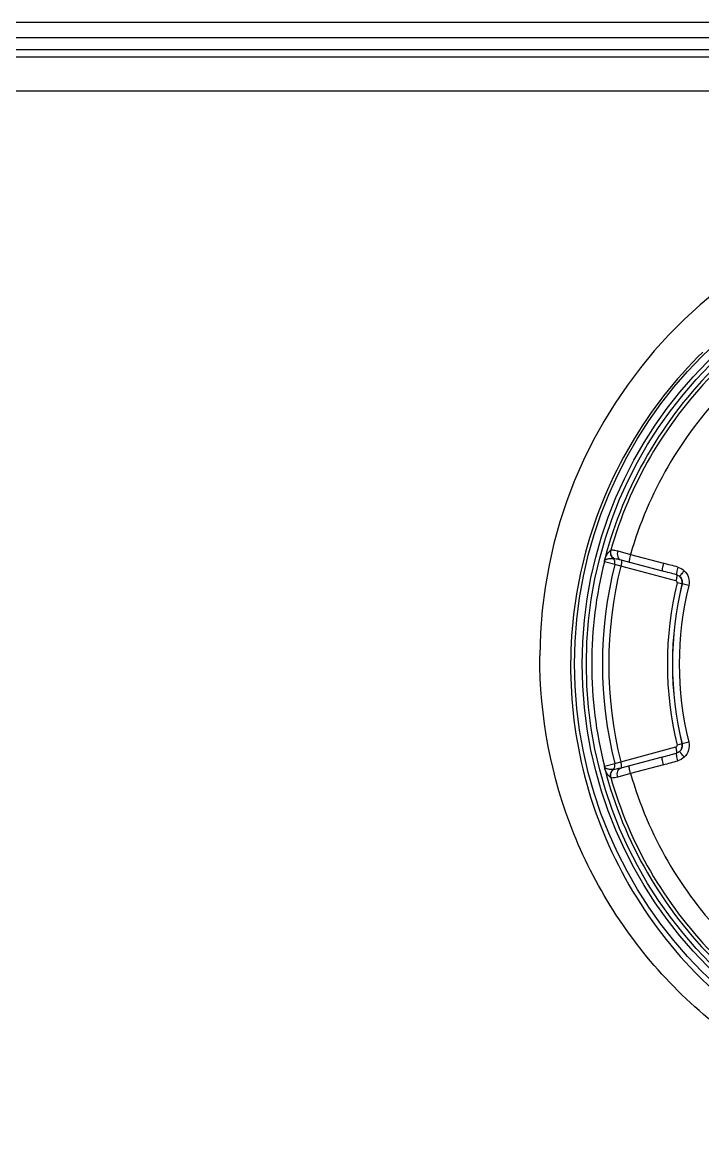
# Model space of a CAD drawing. Header units: millimetres. Extents: x -1319 to 3519, y -1539 to 2345.
# Drawn here: x 554.5 to 598.7, y -152.8 to -80.9 of the extents above; entities that cross this region are included whole.
import ezdxf

# ---------------------------------------------------------------- set-up
doc = ezdxf.new("R2010")
doc.units = ezdxf.units.MM
doc.header["$LTSCALE"] = 65.395
doc.layers.get('0').update_dxf_attribs({"linetype": 'CONTINUOUS'})

msp = doc.modelspace()

# ---------------------------------------------------------------- linework, layer by layer
at = {"linetype": 'Continuous'}
for p, q in [((233.06, -80.931), (1004.26, -80.931)), ((233.06, -81.931), (1004.26, -81.931)), ((1046.196, -83.202), (191.125, -83.202)), ((1004.26, -82.731), (233.06, -82.731)), ((922.66, -85.426), (314.66, -85.426)), ((593.201, -115.284), (594.036, -115.514)), ((594.036, -115.514), (596.17, -116.086)), ((592.34, -115.986), (592.339, -115.986)), ((593.012, -116.166), (592.34, -115.986)), ((592.351, -115.915), (592.35, -115.915)), ((593.405, -116.277), (593.012, -116.166)), ((596.989, -117.237), (593.405, -116.277)), ((593.408, -115.864), (596.094, -116.584)), ((597.379, -117.435), (597.062, -117.357)), ((597.384, -117.436), (597.379, -117.435)), ((597.815, -117.541), (597.384, -117.436)), ((597.379, -127.827), (597.062, -127.904)), ((597.379, -127.827), (597.384, -127.826)), ((597.815, -127.72), (597.384, -127.826)), ((593.405, -128.985), (596.989, -128.025)), ((592.34, -129.275), (592.339, -129.275)), ((592.34, -129.275), (593.012, -129.095)), ((593.012, -129.095), (593.405, -128.985)), ((596.094, -128.677), (593.408, -129.397)), ((596.17, -129.176), (594.036, -129.748)), ((592.351, -129.347), (592.35, -129.347)), ((592.35, -129.347), (592.365, -129.441)), ((594.036, -129.748), (593.201, -129.977))]:
    msp.add_line(p, q, dxfattribs=at)
for points in [[(592.35, -115.915), (592.348, -115.942), (592.339, -115.986)], [(592.365, -115.821), (592.362, -115.834), (592.35, -115.915)], [(592.339, -129.275), (592.348, -129.32), (592.35, -129.347)]]:
    msp.add_lwpolyline(points, dxfattribs=at)
for radius in [28.259, 27.759, 27.493, 27.493]:
    msp.add_circle((618.66, -122.631), radius, dxfattribs=at)
for centre, radius, start, end in [((618.66, -122.256), 30.517, 93.28787, 179.73209), ((618.664, -122.776), 28.522, 134.32335, 164.9691), ((618.66, -122.631), 27.162, 134.51942, 165.48058), ((618.66, -122.631), 26.94, 135.91063, 164.08937), ((618.66, -122.631), 25.632, 136.12013, 163.87987), ((618.791, -122.791), 28.649, 165.00656, 179.67998), ((593.225, -115.398), 0.5, 164.15013, 228.19027), ((618.66, -122.631), 27.147, 165.83205, 194.16795), ((618.66, -122.631), 27.146, 165.83205, 194.16795), ((618.66, -122.631), 26.45, 165.85363, 194.14637), ((591.953, -115.889), 0.399, 345.84607, 356.29478), ((592.837, -115.941), 0.487, 168.55688, 176.84319), ((592.513, -116.042), 0.206, 140.45229, 141.95049), ((592.837, -115.941), 0.486, 165.67163, 168.55391), ((592.612, -116.166), 0.366, 118.52086, 121.65036), ((618.66, -122.631), 26.042, 165.87764, 194.12236), ((592.625, -116.068), 0.4, 345.82059, 48.07365), ((552.683, -278.411), 168.049, 74.67055, 75.00269), ((499.492, -477.109), 373.242, 74.85168, 75.00012), ((596.893, -117.316), 0.5, 346.28699, 46.54349), ((618.66, -122.631), 22.233, 166.27873, 193.72127), ((618.66, -122.631), 21.906, 166.27873, 193.72127), ((618.66, -122.631), 21.901, 166.27901, 193.72099), ((618.66, -122.631), 21.457, 166.27901, 193.72099), ((618.794, -122.757), 28.651, 179.74712, 194.42984), ((596.893, -127.945), 0.5, 313.45653, 13.71301), ((499.49, 231.856), 373.251, 284.99988, 285.14832), ((591.953, -129.373), 0.399, 3.70444, 14.15472), ((592.625, -129.193), 0.4, 311.92193, 14.17887), ((552.685, 33.144), 168.043, 284.99731, 285.32945), ((618.664, -122.771), 28.522, 194.46796, 225.26135), ((592.837, -129.32), 0.487, 183.15662, 194.32656), ((592.512, -129.221), 0.205, 218.04744, 219.06141), ((618.66, -122.631), 27.162, 194.51942, 225.48058), ((593.225, -129.863), 0.5, 131.81989, 195.85183), ((618.66, -122.631), 26.94, 195.91063, 224.08937), ((618.66, -122.631), 25.632, 196.12013, 223.87987), ((618.699, -122.735), 28.572, 225.26302, 225.59906), ((618.661, -122.773), 28.519, 225.60019, 253.93081)]:
    msp.add_arc(centre, radius, start, end, dxfattribs=at)
for points, knots in [([(592.365, -115.821), (592.418, -115.672), (592.521, -115.463), (592.685, -115.299), (592.744, -115.262)], [0, 0, 0, 0, 0.693021, 1, 1, 1, 1]), ([(592.752, -115.246), (592.726, -115.339), (592.731, -115.547), (592.854, -115.714), (592.932, -115.774)], [0, 0, 0, 0, 0.498106, 1, 1, 1, 1]), ([(592.744, -115.262), (592.745, -115.261), (592.748, -115.256), (592.75, -115.25), (592.752, -115.246)], [0, 0, 0, 0, 0.116284, 1, 1, 1, 1]), ([(592.752, -115.246), (592.759, -115.232), (592.811, -115.217), (592.899, -115.22), (593.038, -115.242), (593.142, -115.268), (593.201, -115.284)], [0, 0, 0, 0, 0.099683, 0.297657, 0.599982, 1, 1, 1, 1]), ([(593.201, -115.284), (593.184, -115.347), (593.166, -115.473), (593.194, -115.652), (593.273, -115.796), (593.362, -115.852), (593.408, -115.864)], [0, 0, 0, 0, 0.28904, 0.557234, 0.792097, 1, 1, 1, 1]), ([(594.036, -115.514), (594.019, -115.576), (593.991, -115.69), (593.964, -115.827), (593.951, -115.917), (593.948, -115.965), (593.949, -115.994), (593.955, -116.011), (593.959, -116.012)], [0, 0, 0, 0, 0.376116, 0.695926, 0.819239, 0.912115, 0.971628, 1, 1, 1, 1]), ([(592.354, -115.91), (592.36, -115.904), (592.38, -115.883), (592.403, -115.865), (592.42, -115.855)], [0, 0, 0, 0, 0.300694, 1, 1, 1, 1]), ([(592.437, -115.845), (592.446, -115.84), (592.478, -115.824), (592.513, -115.812), (592.538, -115.804)], [0, 0, 0, 0, 0.266422, 1, 1, 1, 1]), ([(592.538, -115.804), (592.568, -115.796), (592.685, -115.77), (592.805, -115.767), (592.892, -115.771)], [0, 0, 0, 0, 0.263586, 1, 1, 1, 1]), ([(592.892, -115.771), (592.894, -115.771), (592.907, -115.772), (592.92, -115.773), (592.932, -115.774)], [0, 0, 0, 0, 0.119526, 1, 1, 1, 1]), ([(592.932, -115.774), (592.992, -115.777), (593.152, -115.803), (593.31, -115.838), (593.408, -115.864)], [0, 0, 0, 0, 0.375635, 1, 1, 1, 1]), ([(593.458, -115.999), (593.456, -116.019), (593.445, -116.113), (593.425, -116.205), (593.405, -116.277)], [0, 0, 0, 0, 0.215715, 1, 1, 1, 1]), ([(593.438, -115.873), (593.451, -115.876), (593.463, -115.931), (593.46, -115.969), (593.458, -115.999)], [0, 0, 0, 0, 0.314915, 1, 1, 1, 1]), ([(596.17, -116.086), (596.154, -116.147), (596.125, -116.262), (596.098, -116.399), (596.086, -116.489), (596.083, -116.537), (596.083, -116.565), (596.089, -116.583), (596.094, -116.584)], [0, 0, 0, 0, 0.376103, 0.695917, 0.819234, 0.912114, 0.971629, 1, 1, 1, 1]), ([(597.11, -116.341), (597.094, -116.399), (597.066, -116.509), (597.039, -116.641), (597.026, -116.73), (597.021, -116.779), (597.021, -116.812), (597.023, -116.831), (597.027, -116.836)], [0, 0, 0, 0, 0.361258, 0.673603, 0.797796, 0.895144, 0.962629, 1, 1, 1, 1]), ([(597.027, -116.836), (597.032, -116.839), (597.039, -116.855), (597.046, -116.9), (597.041, -116.983), (597.023, -117.102), (597.002, -117.19), (596.989, -117.237)], [0, 0, 0, 0, 0.044984, 0.115733, 0.337115, 0.644949, 1, 1, 1, 1]), ([(597.528, -116.575), (597.487, -116.619), (597.413, -116.701), (597.329, -116.802), (597.278, -116.87), (597.253, -116.908), (597.24, -116.933), (597.235, -116.949), (597.237, -116.953)], [0, 0, 0, 0, 0.374731, 0.691497, 0.814316, 0.907968, 0.969619, 1, 1, 1, 1]), ([(597.237, -116.953), (597.3, -117.012), (597.399, -117.166), (597.405, -117.351), (597.384, -117.436)], [0, 0, 0, 0, 0.495921, 1, 1, 1, 1]), ([(597.528, -116.575), (597.654, -116.694), (597.848, -117.005), (597.856, -117.372), (597.815, -117.541)], [0, 0, 0, 0, 0.499381, 1, 1, 1, 1]), ([(597.062, -117.357), (597.068, -117.333), (597.059, -117.276), (597.014, -117.243), (596.989, -117.237)], [0, 0, 0, 0, 0.502184, 1, 1, 1, 1]), ([(649.177, -122.113), (649.194, -126.033), (647.677, -133.999), (641.012, -144.186), (630.831, -151.131), (618.66, -153.598), (606.489, -151.131), (596.309, -144.186), (589.643, -133.999), (588.126, -126.033), (588.143, -122.113)], [0, 0, 0, 0, 0.123101, 0.247266, 0.373034, 0.5, 0.626966, 0.752734, 0.876898, 1, 1, 1, 1]), ([(597.384, -127.826), (597.405, -127.911), (597.399, -128.095), (597.3, -128.249), (597.237, -128.308)], [0, 0, 0, 0, 0.50408, 1, 1, 1, 1]), ([(597.815, -127.72), (597.856, -127.89), (597.848, -128.256), (597.654, -128.567), (597.528, -128.686)], [0, 0, 0, 0, 0.500619, 1, 1, 1, 1]), ([(596.989, -128.025), (597.014, -128.018), (597.059, -127.985), (597.068, -127.929), (597.062, -127.904)], [0, 0, 0, 0, 0.497816, 1, 1, 1, 1]), ([(597.027, -128.426), (597.032, -128.422), (597.039, -128.407), (597.046, -128.362), (597.041, -128.279), (597.023, -128.16), (597.002, -128.071), (596.989, -128.025)], [0, 0, 0, 0, 0.044983, 0.115731, 0.33711, 0.644943, 1, 1, 1, 1]), ([(597.11, -128.921), (597.094, -128.862), (597.066, -128.752), (597.039, -128.62), (597.026, -128.532), (597.021, -128.483), (597.021, -128.45), (597.023, -128.431), (597.027, -128.426)], [0, 0, 0, 0, 0.361263, 0.67361, 0.797803, 0.89515, 0.962633, 1, 1, 1, 1]), ([(597.528, -128.686), (597.487, -128.642), (597.413, -128.56), (597.329, -128.46), (597.278, -128.391), (597.253, -128.354), (597.24, -128.329), (597.235, -128.312), (597.237, -128.308)], [0, 0, 0, 0, 0.374738, 0.691503, 0.81432, 0.907969, 0.969618, 1, 1, 1, 1]), ([(593.458, -129.263), (593.456, -129.243), (593.445, -129.149), (593.425, -129.056), (593.405, -128.985)], [0, 0, 0, 0, 0.215714, 1, 1, 1, 1]), ([(593.438, -129.389), (593.451, -129.385), (593.463, -129.33), (593.46, -129.293), (593.458, -129.263)], [0, 0, 0, 0, 0.314912, 1, 1, 1, 1]), ([(594.036, -129.748), (594.019, -129.686), (593.991, -129.571), (593.964, -129.434), (593.951, -129.344), (593.948, -129.297), (593.949, -129.268), (593.955, -129.251), (593.959, -129.249)], [0, 0, 0, 0, 0.376105, 0.695911, 0.819225, 0.912105, 0.971623, 1, 1, 1, 1]), ([(596.17, -129.176), (596.154, -129.114), (596.125, -128.999), (596.098, -128.862), (596.086, -128.773), (596.083, -128.725), (596.083, -128.696), (596.089, -128.679), (596.094, -128.677)], [0, 0, 0, 0, 0.376103, 0.695917, 0.819234, 0.912114, 0.971629, 1, 1, 1, 1]), ([(592.552, -129.461), (592.537, -129.457), (592.464, -129.435), (592.391, -129.397), (592.353, -129.35)], [0, 0, 0, 0, 0.21116, 1, 1, 1, 1]), ([(592.744, -130), (592.685, -129.962), (592.521, -129.798), (592.418, -129.589), (592.365, -129.441)], [0, 0, 0, 0, 0.30698, 1, 1, 1, 1]), ([(592.892, -129.491), (592.864, -129.492), (592.751, -129.494), (592.636, -129.484), (592.552, -129.461)], [0, 0, 0, 0, 0.241648, 1, 1, 1, 1]), ([(592.752, -130.016), (592.726, -129.923), (592.731, -129.715), (592.854, -129.547), (592.932, -129.488)], [0, 0, 0, 0, 0.498105, 1, 1, 1, 1]), ([(592.752, -130.016), (592.752, -130.014), (592.749, -130.009), (592.748, -130.002), (592.744, -130)], [0, 0, 0, 0, 0.372709, 1, 1, 1, 1]), ([(593.201, -129.977), (593.142, -129.993), (593.038, -130.02), (592.899, -130.041), (592.811, -130.044), (592.759, -130.03), (592.752, -130.016)], [0, 0, 0, 0, 0.40001, 0.702337, 0.900289, 1, 1, 1, 1]), ([(592.932, -129.488), (592.927, -129.488), (592.913, -129.489), (592.9, -129.49), (592.892, -129.491)], [0, 0, 0, 0, 0.376, 1, 1, 1, 1]), ([(593.408, -129.397), (593.31, -129.423), (593.152, -129.459), (592.992, -129.485), (592.932, -129.488)], [0, 0, 0, 0, 0.624378, 1, 1, 1, 1]), ([(593.201, -129.977), (593.184, -129.914), (593.166, -129.788), (593.194, -129.609), (593.273, -129.465), (593.362, -129.409), (593.408, -129.397)], [0, 0, 0, 0, 0.28904, 0.557235, 0.792098, 1, 1, 1, 1])]:
    msp.add_open_spline(points, degree=3, knots=knots, dxfattribs=at)
for points in [[(597.11, -116.341), (597.264, -116.383), (597.412, -116.466), (597.528, -116.575)], [(597.027, -116.836), (597.105, -116.857), (597.179, -116.898), (597.237, -116.953)], [(597.237, -128.308), (597.179, -128.363), (597.105, -128.405), (597.027, -128.426)], [(597.528, -128.686), (597.412, -128.796), (597.264, -128.879), (597.11, -128.921)]]:
    msp.add_open_spline(points, degree=3, dxfattribs=at)

doc.saveas('drawing.dxf')
